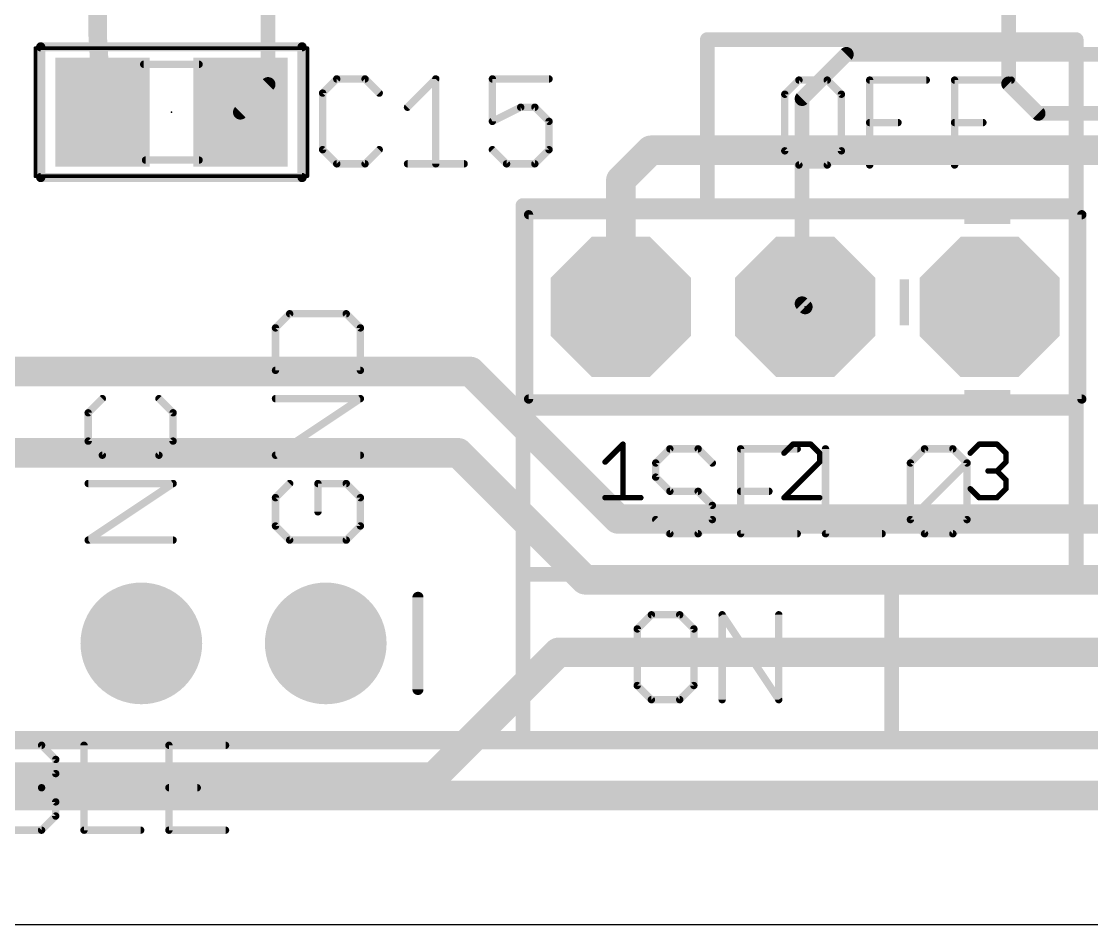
# Model space of a CAD drawing. Extents: x -60 to 60, y 0 to 50.
# Drawn here: x 20.48 to 35.22, y 0 to 12.44 of the extents above; entities that cross this region are included whole.
import ezdxf

# ---------------------------------------------------------------- set-up
doc = ezdxf.new("R2010")
doc.units = 0
for name, color, linetype in [('1', 12, 'CONTINUOUS'), ('16', 132, 'CONTINUOUS'), ('17', 110, 'CONTINUOUS'), ('20', 53, 'CONTINUOUS'), ('21', 53, 'CONTINUOUS'), ('23', 53, 'CONTINUOUS'), ('39', 12, 'CONTINUOUS'), ('41', 12, 'CONTINUOUS'), ('51', 253, 'CONTINUOUS')]:
    doc.layers.add(name, color=color, linetype=linetype)

# ---------------------------------------------------------------- blocks, each defined once
blk = doc.blocks.new('RECT')
blk.add_solid([(-0.5, -0.5), (0.5, -0.5), (-0.5, 0.5), (0.5, 0.5)])
blk = doc.blocks.new('ROUNDP')
at = {"const_width": 0.5}
blk.add_lwpolyline([(0, -0.25, 1), (0, 0.25, 1), (0, -0.25)], format="xyb", dxfattribs=at)
blk = doc.blocks.new('OCTAGONP')
at = {"const_width": 0.5}
blk.add_lwpolyline([(-0.25, -0.1036), (-0.25, 0.1036), (-0.1036, 0.25), (0.1036, 0.25), (0.25, 0.1036), (0.25, -0.1036), (0.1036, -0.25), (-0.1036, -0.25), (-0.25, -0.1036), (-0.25, 0.1036)], dxfattribs=at)

msp = doc.modelspace()

# ---------------------------------------------------------------- linework, layer by layer
at = {"layer": '1'}
for points, const_width in [([(21.534, 12.258), (21.534, 14.421)], 0.254), ([(23.882, 11.574), (23.882, 13.474)], 0.2032), ([(21.6, 11.192), (21.534, 12.258)], 0.254), ([(31.2368, 11.3792), (31.8464, 11.9888)], 0.2032), ([(31.8464, 11.9888), (36.52, 11.9888)], 0.2032), ([(23.5, 11.192), (23.882, 11.574)], 0.2032), ([(31.2368, 8.5532), (31.2368, 11.3792)], 0.2032), ([(31.28, 8.51), (31.2368, 8.5532)], 0.2032), ([(58.11, 2.54), (20.01, 2.54)], 0.254)]:
    msp.add_lwpolyline(points, dxfattribs=dict(at, const_width=const_width))
for points, const_width in [([(21.5974, 12.2619, 1), (21.4706, 12.2541)], 0.127), ([(21.4705, 12.258, 1), (21.5975, 12.258)], 0.127), ([(31.8464, 12.0396, 1), (31.8464, 11.938)], 0.1016), ([(31.8823, 11.9529, 1), (31.8105, 12.0247)], 0.1016), ([(23.9179, 11.5381, 1), (23.8461, 11.6099)], 0.1016), ([(23.8312, 11.574, 1), (23.9328, 11.574)], 0.1016), ([(31.2876, 11.3792, 1), (31.186, 11.3792)], 0.1016), ([(31.2009, 11.4151, 1), (31.2727, 11.3433)], 0.1016), ([(21.5366, 11.1881, 1), (21.6634, 11.1959)], 0.127), ([(23.4641, 11.2279, 1), (23.5359, 11.1561)], 0.1016), ([(31.2727, 8.5891, 1), (31.2009, 8.5173)], 0.1016), ([(31.186, 8.5532, 1), (31.2876, 8.5532)], 0.1016), ([(31.2441, 8.4741, 1), (31.3159, 8.5459)], 0.1016)]:
    msp.add_lwpolyline(points, format="xyb", dxfattribs=dict(at, const_width=const_width))
at = {"layer": '16'}
for points, const_width in [([(34.0816, 11.5824), (34.0816, 18.0848)], 0.2032), ([(34.488, 11.176), (34.0816, 11.5824)], 0.2032), ([(34.488, 11.176), (39.7712, 11.176)], 0.2032), ([(28.74, 10.254), (29.154, 10.668)], 0.4064), ([(29.154, 10.668), (37.282, 10.668)], 0.4064), ([(28.74, 8.51), (28.74, 10.254)], 0.4064), ([(18.796, 7.62), (26.67, 7.62)], 0.4064), ([(26.67, 7.62), (28.702, 5.588)], 0.4064), ([(15.898, 6.5), (26.5, 6.5)], 0.4064), ([(26.5, 6.5), (28.25, 4.75)], 0.4064), ([(28.702, 5.588), (45.974, 5.588)], 0.4064), ([(28.25, 4.75), (46.5, 4.75)], 0.4064), ([(26.162, 2.032), (27.88, 3.75)], 0.4064), ([(27.88, 3.75), (47, 3.75)], 0.4064), ([(18.898, 2.032), (26.162, 2.032)], 0.4064), ([(-50.094, 1.778), (58.618, 1.778)], 0.4064)]:
    msp.add_lwpolyline(points, dxfattribs=dict(at, const_width=const_width))
for points, const_width in [([(34.1175, 11.6183, 1), (34.0457, 11.5465)], 0.1016), ([(34.0308, 11.5824, 1), (34.1324, 11.5824)], 0.1016), ([(34.488, 11.2268, 1), (34.488, 11.1252)], 0.1016), ([(34.4521, 11.1401, 1), (34.5239, 11.2119)], 0.1016), ([(29.154, 10.7696, 1), (29.154, 10.5664)], 0.2032), ([(29.2258, 10.5962, 1), (29.0822, 10.7398)], 0.2032), ([(28.8416, 10.254, 1), (28.6384, 10.254)], 0.2032), ([(28.6682, 10.3258, 1), (28.8118, 10.1822)], 0.2032), ([(28.6384, 8.51, 1), (28.8416, 8.51)], 0.2032), ([(26.7418, 7.6918, 1), (26.5982, 7.5482)], 0.2032), ([(26.67, 7.5184, 1), (26.67, 7.7216)], 0.2032), ([(26.5718, 6.5718, 1), (26.4282, 6.4282)], 0.2032), ([(26.5, 6.3984, 1), (26.5, 6.6016)], 0.2032), ([(28.702, 5.6896, 1), (28.702, 5.4864)], 0.2032), ([(28.6302, 5.5162, 1), (28.7738, 5.6598)], 0.2032), ([(28.25, 4.8516, 1), (28.25, 4.6484)], 0.2032), ([(28.1782, 4.6782, 1), (28.3218, 4.8218)], 0.2032), ([(27.88, 3.8516, 1), (27.88, 3.6484)], 0.2032), ([(27.9518, 3.6782, 1), (27.8082, 3.8218)], 0.2032), ([(26.162, 1.9304, 1), (26.162, 2.1336)], 0.2032), ([(26.0902, 2.1038, 1), (26.2338, 1.9602)], 0.2032)]:
    msp.add_lwpolyline(points, format="xyb", dxfattribs=dict(at, const_width=const_width))
at = {"layer": '20'}
msp.add_line((-57, 0), (57, 0), dxfattribs=at)
at = {"layer": '21'}
for points, const_width in [([(35.012, 12.192), (29.932, 12.192)], 0.2032), ([(29.932, 12.192), (29.932, 9.906)], 0.2032), ([(35.012, 9.906), (35.012, 12.192)], 0.2032), ([(20.75, 10.292), (20.75, 12.092)], 0.127), ([(20.75, 12.092), (24.35, 12.092)], 0.127), ([(24.35, 12.092), (24.35, 10.292)], 0.127), ([(24.8277, 11.6502), (24.6328, 11.4553)], 0.1016), ([(25.2175, 11.6502), (24.8277, 11.6502)], 0.1016), ([(25.4124, 11.4553), (25.2175, 11.6502)], 0.1016), ([(25.8022, 11.2604), (26.192, 11.6502)], 0.1016), ([(26.192, 11.6502), (26.192, 10.4808)], 0.1016), ([(27.7512, 11.6502), (26.9716, 11.6502)], 0.1016), ([(26.9716, 11.6502), (26.9716, 11.0655)], 0.1016), ([(31.1937, 11.6342), (30.9988, 11.4393)], 0.1016), ([(31.5835, 11.6342), (31.1937, 11.6342)], 0.1016), ([(31.7784, 11.4393), (31.5835, 11.6342)], 0.1016), ([(32.1682, 10.4648), (32.1682, 11.6342)], 0.1016), ([(32.1682, 11.6342), (32.9478, 11.6342)], 0.1016), ([(33.3376, 10.4648), (33.3376, 11.6342)], 0.1016), ([(33.3376, 11.6342), (34.1172, 11.6342)], 0.1016), ([(24.6328, 11.4553), (24.6328, 10.6757)], 0.1016), ([(30.9988, 11.4393), (30.9988, 10.6597)], 0.1016), ([(31.7784, 10.6597), (31.7784, 11.4393)], 0.1016), ([(26.9716, 11.0655), (27.3614, 11.2604)], 0.1016), ([(27.3614, 11.2604), (27.5563, 11.2604)], 0.1016), ([(27.5563, 11.2604), (27.7512, 11.0655)], 0.1016), ([(27.7512, 11.0655), (27.7512, 10.6757)], 0.1016), ([(32.1682, 11.0495), (32.558, 11.0495)], 0.1016), ([(33.3376, 11.0495), (33.7274, 11.0495)], 0.1016), ([(24.6328, 10.6757), (24.8277, 10.4808)], 0.1016), ([(25.2175, 10.4808), (25.4124, 10.6757)], 0.1016), ([(27.1665, 10.4808), (26.9716, 10.6757)], 0.1016), ([(27.7512, 10.6757), (27.5563, 10.4808)], 0.1016), ([(30.9988, 10.6597), (31.1937, 10.4648)], 0.1016), ([(31.5835, 10.4648), (31.7784, 10.6597)], 0.1016), ([(24.8277, 10.4808), (25.2175, 10.4808)], 0.1016), ([(25.8022, 10.4808), (26.5818, 10.4808)], 0.1016), ([(27.5563, 10.4808), (27.1665, 10.4808)], 0.1016), ([(31.1937, 10.4648), (31.5835, 10.4648)], 0.1016), ([(24.35, 10.292), (20.75, 10.292)], 0.127), ([(29.932, 9.906), (27.392, 9.906)], 0.2032), ([(27.392, 9.906), (27.392, 7.112)], 0.2032), ([(35.012, 9.906), (29.932, 9.906)], 0.2032), ([(35.012, 7.112), (35.012, 9.906)], 0.2032), ([(27.47, 9.78), (35.09, 9.78)], 0.127), ([(27.47, 7.24), (27.47, 9.78)], 0.127), ([(35.09, 9.78), (35.09, 7.24)], 0.127), ([(24.1787, 8.4152), (23.9838, 8.2203)], 0.1016), ([(24.9583, 8.4152), (24.1787, 8.4152)], 0.1016), ([(25.1532, 8.2203), (24.9583, 8.4152)], 0.1016), ([(23.9838, 8.2203), (23.9838, 7.6356)], 0.1016), ([(25.1532, 7.6356), (25.1532, 8.2203)], 0.1016), ([(23.9838, 7.6356), (25.1532, 7.6356)], 0.1016), ([(21.5987, 7.2458), (21.4038, 7.0509)], 0.1016), ([(22.5732, 7.0509), (22.3783, 7.2458)], 0.1016), ([(23.9838, 6.4662), (25.1532, 7.2458)], 0.1016), ([(25.1532, 7.2458), (23.9838, 7.2458)], 0.1016), ([(35.09, 7.24), (27.47, 7.24)], 0.127), ([(21.4038, 7.0509), (21.4038, 6.6611)], 0.1016), ([(22.5732, 6.6611), (22.5732, 7.0509)], 0.1016), ([(27.392, 7.112), (27.392, 4.826)], 0.2032), ([(27.392, 7.112), (35.012, 7.112)], 0.2032), ([(35.012, 4.826), (35.012, 7.112)], 0.2032), ([(21.4038, 6.6611), (21.5987, 6.4662)], 0.1016), ([(22.3783, 6.4662), (22.5732, 6.6611)], 0.1016), ([(21.5987, 6.4662), (22.3783, 6.4662)], 0.1016), ([(25.1532, 6.4662), (23.9838, 6.4662)], 0.1016), ([(29.4157, 6.5542), (29.2208, 6.3593)], 0.1016), ([(29.8055, 6.5542), (29.4157, 6.5542)], 0.1016), ([(30.0004, 6.3593), (29.8055, 6.5542)], 0.1016), ([(31.1698, 6.5542), (30.3902, 6.5542)], 0.1016), ([(30.3902, 6.5542), (30.3902, 5.3848)], 0.1016), ([(31.5596, 6.5542), (31.5596, 5.3848)], 0.1016), ([(32.729, 6.3593), (32.9239, 6.5542)], 0.1016), ([(32.9239, 6.5542), (33.3137, 6.5542)], 0.1016), ([(33.3137, 6.5542), (33.5086, 6.3593)], 0.1016), ([(29.2208, 6.3593), (29.2208, 6.1644)], 0.1016), ([(32.729, 5.5797), (32.729, 6.3593)], 0.1016), ([(32.729, 5.5797), (33.5086, 6.3593)], 0.1016), ([(33.5086, 6.3593), (33.5086, 5.5797)], 0.1016), ([(29.2208, 6.1644), (29.4157, 5.9695)], 0.1016), ([(21.4038, 5.2968), (22.5732, 6.0764)], 0.1016), ([(22.5732, 6.0764), (21.4038, 6.0764)], 0.1016), ([(24.1787, 6.0764), (23.9838, 5.8815)], 0.1016), ([(24.9583, 6.0764), (24.5685, 6.0764)], 0.1016), ([(24.5685, 6.0764), (24.5685, 5.6866)], 0.1016), ([(25.1532, 5.8815), (24.9583, 6.0764)], 0.1016), ([(23.9838, 5.8815), (23.9838, 5.4917)], 0.1016), ([(25.1532, 5.4917), (25.1532, 5.8815)], 0.1016), ([(29.4157, 5.9695), (29.8055, 5.9695)], 0.1016), ([(29.8055, 5.9695), (30.0004, 5.7746)], 0.1016), ([(30.3902, 5.9695), (30.78, 5.9695)], 0.1016), ([(30.0004, 5.7746), (30.0004, 5.5797)], 0.1016), ([(29.4157, 5.3848), (29.2208, 5.5797)], 0.1016), ([(30.0004, 5.5797), (29.8055, 5.3848)], 0.1016), ([(32.9239, 5.3848), (32.729, 5.5797)], 0.1016), ([(33.5086, 5.5797), (33.3137, 5.3848)], 0.1016), ([(23.9838, 5.4917), (24.1787, 5.2968)], 0.1016), ([(24.9583, 5.2968), (25.1532, 5.4917)], 0.1016), ([(22.5732, 5.2968), (21.4038, 5.2968)], 0.1016), ([(24.1787, 5.2968), (24.9583, 5.2968)], 0.1016), ([(29.8055, 5.3848), (29.4157, 5.3848)], 0.1016), ([(30.3902, 5.3848), (31.1698, 5.3848)], 0.1016), ([(31.5596, 5.3848), (32.3392, 5.3848)], 0.1016), ([(33.3137, 5.3848), (32.9239, 5.3848)], 0.1016), ([(27.392, 4.826), (32.472, 4.826)], 0.2032), ([(27.392, 4.826), (27.392, 2.54)], 0.2032), ([(32.472, 4.826), (35.012, 4.826)], 0.2032), ([(32.472, 2.54), (32.472, 4.826)], 0.2032), ([(29.1617, 4.2682), (28.9668, 4.0733)], 0.1016), ([(29.5515, 4.2682), (29.1617, 4.2682)], 0.1016), ([(29.7464, 4.0733), (29.5515, 4.2682)], 0.1016), ([(30.1362, 3.0988), (30.1362, 4.2682)], 0.1016), ([(30.1362, 4.2682), (30.9158, 3.0988)], 0.1016), ([(30.9158, 3.0988), (30.9158, 4.2682)], 0.1016), ([(28.9668, 4.0733), (28.9668, 3.2937)], 0.1016), ([(29.7464, 3.2937), (29.7464, 4.0733)], 0.1016), ([(28.9668, 3.2937), (29.1617, 3.0988)], 0.1016), ([(29.5515, 3.0988), (29.7464, 3.2937)], 0.1016), ([(29.1617, 3.0988), (29.5515, 3.0988)], 0.1016), ([(20.1774, 2.4702), (20.7621, 2.4702)], 0.1016), ([(20.7621, 2.4702), (20.957, 2.2753)], 0.1016), ([(21.3468, 2.4702), (21.3468, 1.3008)], 0.1016), ([(23.2958, 2.4702), (22.5162, 2.4702)], 0.1016), ([(22.5162, 2.4702), (22.5162, 1.3008)], 0.1016), ([(27.392, 2.54), (32.472, 2.54)], 0.2032), ([(20.957, 2.2753), (20.957, 2.0804)], 0.1016), ([(20.957, 2.0804), (20.7621, 1.8855)], 0.1016), ([(20.1774, 1.8855), (20.7621, 1.8855)], 0.1016), ([(20.7621, 1.8855), (20.957, 1.6906)], 0.1016), ([(22.5162, 1.8855), (22.906, 1.8855)], 0.1016), ([(20.957, 1.6906), (20.957, 1.4957)], 0.1016), ([(20.957, 1.4957), (20.7621, 1.3008)], 0.1016), ([(20.7621, 1.3008), (20.1774, 1.3008)], 0.1016), ([(21.3468, 1.3008), (22.1264, 1.3008)], 0.1016), ([(22.5162, 1.3008), (23.2958, 1.3008)], 0.1016)]:
    msp.add_lwpolyline(points, dxfattribs=dict(at, const_width=const_width))
for points, const_width in [([(29.932, 12.2428, 1), (29.932, 12.1412)], 0.1016), ([(29.9828, 12.192, 1), (29.8812, 12.192)], 0.1016), ([(35.0628, 12.192, 1), (34.9612, 12.192)], 0.1016), ([(35.012, 12.1412, 1), (35.012, 12.2428)], 0.1016), ([(20.75, 12.1238, 1), (20.75, 12.0602)], 0.0635), ([(20.7817, 12.092, 1), (20.7183, 12.092)], 0.0635), ([(24.3818, 12.092, 1), (24.3183, 12.092)], 0.0635), ([(24.35, 12.0602, 1), (24.35, 12.1238)], 0.0635), ([(24.8277, 11.6756, 1), (24.8277, 11.6248)], 0.0508), ([(24.8457, 11.6322, 1), (24.8097, 11.6682)], 0.0508), ([(25.2355, 11.6682, 1), (25.1995, 11.6322)], 0.0508), ([(25.2175, 11.6248, 1), (25.2175, 11.6756)], 0.0508), ([(26.2174, 11.6502, 1), (26.1666, 11.6502)], 0.0508), ([(26.21, 11.6322, 1), (26.174, 11.6682)], 0.0508), ([(26.9716, 11.6756, 1), (26.9716, 11.6248)], 0.0508), ([(26.997, 11.6502, 1), (26.9462, 11.6502)], 0.0508), ([(27.7512, 11.6248, 1), (27.7512, 11.6756)], 0.0508), ([(31.1937, 11.6596, 1), (31.1937, 11.6088)], 0.0508), ([(31.2117, 11.6162, 1), (31.1757, 11.6522)], 0.0508), ([(31.6015, 11.6522, 1), (31.5655, 11.6162)], 0.0508), ([(31.5835, 11.6088, 1), (31.5835, 11.6596)], 0.0508), ([(32.1936, 11.6342, 1), (32.1428, 11.6342)], 0.0508), ([(32.1682, 11.6596, 1), (32.1682, 11.6088)], 0.0508), ([(32.9478, 11.6088, 1), (32.9478, 11.6596)], 0.0508), ([(33.363, 11.6342, 1), (33.3122, 11.6342)], 0.0508), ([(33.3376, 11.6596, 1), (33.3376, 11.6088)], 0.0508), ([(34.1172, 11.6088, 1), (34.1172, 11.6596)], 0.0508), ([(24.6148, 11.4733, 1), (24.6508, 11.4373)], 0.0508), ([(24.6582, 11.4553, 1), (24.6074, 11.4553)], 0.0508), ([(25.3944, 11.4373, 1), (25.4304, 11.4733)], 0.0508), ([(30.9808, 11.4573, 1), (31.0168, 11.4213)], 0.0508), ([(31.0242, 11.4393, 1), (30.9734, 11.4393)], 0.0508), ([(31.8038, 11.4393, 1), (31.753, 11.4393)], 0.0508), ([(31.7604, 11.4213, 1), (31.7964, 11.4573)], 0.0508), ([(25.7842, 11.2784, 1), (25.8202, 11.2424)], 0.0508), ([(27.3614, 11.2858, 1), (27.3614, 11.235)], 0.0508), ([(27.3727, 11.2377, 1), (27.35, 11.2831)], 0.0508), ([(27.5743, 11.2784, 1), (27.5383, 11.2424)], 0.0508), ([(27.5563, 11.235, 1), (27.5563, 11.2858)], 0.0508), ([(26.9602, 11.0882, 1), (26.983, 11.0428)], 0.0508), ([(26.9462, 11.0655, 1), (26.997, 11.0655)], 0.0508), ([(27.7766, 11.0655, 1), (27.7258, 11.0655)], 0.0508), ([(27.7332, 11.0475, 1), (27.7692, 11.0835)], 0.0508), ([(32.1682, 11.0749, 1), (32.1682, 11.0241)], 0.0508), ([(32.558, 11.0241, 1), (32.558, 11.0749)], 0.0508), ([(33.3376, 11.0749, 1), (33.3376, 11.0241)], 0.0508), ([(33.7274, 11.0241, 1), (33.7274, 11.0749)], 0.0508), ([(24.6508, 10.6937, 1), (24.6148, 10.6577)], 0.0508), ([(24.6074, 10.6757, 1), (24.6582, 10.6757)], 0.0508), ([(25.4304, 10.6577, 1), (25.3944, 10.6937)], 0.0508), ([(26.9896, 10.6937, 1), (26.9536, 10.6577)], 0.0508), ([(27.7258, 10.6757, 1), (27.7766, 10.6757)], 0.0508), ([(27.7692, 10.6577, 1), (27.7332, 10.6937)], 0.0508), ([(31.0168, 10.6777, 1), (30.9808, 10.6417)], 0.0508), ([(30.9734, 10.6597, 1), (31.0242, 10.6597)], 0.0508), ([(31.753, 10.6597, 1), (31.8038, 10.6597)], 0.0508), ([(31.7964, 10.6417, 1), (31.7604, 10.6777)], 0.0508), ([(24.8277, 10.5062, 1), (24.8277, 10.4554)], 0.0508), ([(24.8097, 10.4628, 1), (24.8457, 10.4988)], 0.0508), ([(25.1995, 10.4988, 1), (25.2355, 10.4628)], 0.0508), ([(25.2175, 10.4554, 1), (25.2175, 10.5062)], 0.0508), ([(25.8022, 10.5062, 1), (25.8022, 10.4554)], 0.0508), ([(26.1666, 10.4808, 1), (26.2174, 10.4808)], 0.0508), ([(26.5818, 10.4554, 1), (26.5818, 10.5062)], 0.0508), ([(27.1665, 10.5062, 1), (27.1665, 10.4554)], 0.0508), ([(27.1485, 10.4628, 1), (27.1845, 10.4988)], 0.0508), ([(27.5383, 10.4988, 1), (27.5743, 10.4628)], 0.0508), ([(27.5563, 10.4554, 1), (27.5563, 10.5062)], 0.0508), ([(31.1937, 10.4902, 1), (31.1937, 10.4394)], 0.0508), ([(31.1757, 10.4468, 1), (31.2117, 10.4828)], 0.0508), ([(31.5655, 10.4828, 1), (31.6015, 10.4468)], 0.0508), ([(31.5835, 10.4394, 1), (31.5835, 10.4902)], 0.0508), ([(32.1428, 10.4648, 1), (32.1936, 10.4648)], 0.0508), ([(33.3122, 10.4648, 1), (33.363, 10.4648)], 0.0508), ([(20.75, 10.3238, 1), (20.75, 10.2602)], 0.0635), ([(20.7183, 10.292, 1), (20.7817, 10.292)], 0.0635), ([(24.3183, 10.292, 1), (24.3818, 10.292)], 0.0635), ([(24.35, 10.2602, 1), (24.35, 10.3238)], 0.0635), ([(27.392, 9.9568, 1), (27.392, 9.8552)], 0.1016), ([(27.4428, 9.906, 1), (27.3412, 9.906)], 0.1016), ([(29.932, 9.9568, 1), (29.932, 9.8552)], 0.1016), ([(29.8812, 9.906, 1), (29.9828, 9.906)], 0.1016), ([(29.932, 9.8552, 1), (29.932, 9.9568)], 0.1016), ([(35.0628, 9.906, 1), (34.9612, 9.906)], 0.1016), ([(34.9612, 9.906, 1), (35.0628, 9.906)], 0.1016), ([(35.012, 9.8552, 1), (35.012, 9.9568)], 0.1016), ([(27.47, 9.8118, 1), (27.47, 9.7483)], 0.0635), ([(27.5018, 9.78, 1), (27.4383, 9.78)], 0.0635), ([(35.1218, 9.78, 1), (35.0583, 9.78)], 0.0635), ([(35.09, 9.7483, 1), (35.09, 9.8118)], 0.0635), ([(24.1787, 8.4406, 1), (24.1787, 8.3898)], 0.0508), ([(24.1967, 8.3972, 1), (24.1607, 8.4332)], 0.0508), ([(24.9763, 8.4332, 1), (24.9403, 8.3972)], 0.0508), ([(24.9583, 8.3898, 1), (24.9583, 8.4406)], 0.0508), ([(23.9658, 8.2383, 1), (24.0018, 8.2023)], 0.0508), ([(24.0092, 8.2203, 1), (23.9584, 8.2203)], 0.0508), ([(25.1786, 8.2203, 1), (25.1278, 8.2203)], 0.0508), ([(25.1352, 8.2023, 1), (25.1712, 8.2383)], 0.0508), ([(23.9838, 7.661, 1), (23.9838, 7.6102)], 0.0508), ([(25.1532, 7.6102, 1), (25.1532, 7.661)], 0.0508), ([(23.9584, 7.6356, 1), (24.0092, 7.6356)], 0.0508), ([(25.1278, 7.6356, 1), (25.1786, 7.6356)], 0.0508), ([(21.6167, 7.2278, 1), (21.5807, 7.2638)], 0.0508), ([(22.3963, 7.2638, 1), (22.3603, 7.2278)], 0.0508), ([(23.9838, 7.2712, 1), (23.9838, 7.2204)], 0.0508), ([(25.1673, 7.2247, 1), (25.1391, 7.2669)], 0.0508), ([(25.1532, 7.2204, 1), (25.1532, 7.2712)], 0.0508), ([(27.47, 7.2717, 1), (27.47, 7.2083)], 0.0635), ([(27.4383, 7.24, 1), (27.5018, 7.24)], 0.0635), ([(35.0583, 7.24, 1), (35.1218, 7.24)], 0.0635), ([(35.09, 7.2083, 1), (35.09, 7.2717)], 0.0635), ([(21.3858, 7.0689, 1), (21.4218, 7.0329)], 0.0508), ([(21.4292, 7.0509, 1), (21.3784, 7.0509)], 0.0508), ([(22.5986, 7.0509, 1), (22.5478, 7.0509)], 0.0508), ([(22.5552, 7.0329, 1), (22.5912, 7.0689)], 0.0508), ([(27.4428, 7.112, 1), (27.3412, 7.112)], 0.1016), ([(27.392, 7.1628, 1), (27.392, 7.0612)], 0.1016), ([(27.3412, 7.112, 1), (27.4428, 7.112)], 0.1016), ([(35.0628, 7.112, 1), (34.9612, 7.112)], 0.1016), ([(34.9612, 7.112, 1), (35.0628, 7.112)], 0.1016), ([(35.012, 7.0612, 1), (35.012, 7.1628)], 0.1016), ([(21.4218, 6.6791, 1), (21.3858, 6.6431)], 0.0508), ([(21.3784, 6.6611, 1), (21.4292, 6.6611)], 0.0508), ([(22.5478, 6.6611, 1), (22.5986, 6.6611)], 0.0508), ([(22.5912, 6.6431, 1), (22.5552, 6.6791)], 0.0508), ([(21.5987, 6.4916, 1), (21.5987, 6.4408)], 0.0508), ([(21.5807, 6.4482, 1), (21.6167, 6.4842)], 0.0508), ([(22.3603, 6.4842, 1), (22.3963, 6.4482)], 0.0508), ([(22.3783, 6.4408, 1), (22.3783, 6.4916)], 0.0508), ([(23.9838, 6.4916, 1), (23.9838, 6.4408)], 0.0508), ([(23.9697, 6.4873, 1), (23.9979, 6.4451)], 0.0508), ([(25.1532, 6.4408, 1), (25.1532, 6.4916)], 0.0508), ([(29.4157, 6.5796, 1), (29.4157, 6.5288)], 0.0508), ([(29.4337, 6.5362, 1), (29.3977, 6.5722)], 0.0508), ([(29.8235, 6.5722, 1), (29.7875, 6.5362)], 0.0508), ([(29.8055, 6.5288, 1), (29.8055, 6.5796)], 0.0508), ([(30.3902, 6.5796, 1), (30.3902, 6.5288)], 0.0508), ([(30.4156, 6.5542, 1), (30.3648, 6.5542)], 0.0508), ([(31.1698, 6.5288, 1), (31.1698, 6.5796)], 0.0508), ([(31.585, 6.5542, 1), (31.5342, 6.5542)], 0.0508), ([(32.9239, 6.5796, 1), (32.9239, 6.5288)], 0.0508), ([(32.9418, 6.5362, 1), (32.9059, 6.5722)], 0.0508), ([(33.3316, 6.5722, 1), (33.2957, 6.5362)], 0.0508), ([(33.3137, 6.5288, 1), (33.3137, 6.5796)], 0.0508), ([(29.2028, 6.3773, 1), (29.2388, 6.3413)], 0.0508), ([(29.2462, 6.3593, 1), (29.1954, 6.3593)], 0.0508), ([(29.9824, 6.3413, 1), (30.0184, 6.3773)], 0.0508), ([(32.711, 6.3773, 1), (32.747, 6.3413)], 0.0508), ([(32.7544, 6.3593, 1), (32.7036, 6.3593)], 0.0508), ([(33.534, 6.3593, 1), (33.4832, 6.3593)], 0.0508), ([(33.5265, 6.3413, 1), (33.4906, 6.3773)], 0.0508), ([(33.4906, 6.3413, 1), (33.5265, 6.3773)], 0.0508), ([(29.2388, 6.1824, 1), (29.2028, 6.1464)], 0.0508), ([(21.4038, 6.1018, 1), (21.4038, 6.051)], 0.0508), ([(22.5873, 6.0553, 1), (22.5591, 6.0975)], 0.0508), ([(22.5732, 6.051, 1), (22.5732, 6.1018)], 0.0508), ([(24.1967, 6.0584, 1), (24.1607, 6.0944)], 0.0508), ([(24.5685, 6.1018, 1), (24.5685, 6.051)], 0.0508), ([(24.5939, 6.0764, 1), (24.5431, 6.0764)], 0.0508), ([(24.9763, 6.0944, 1), (24.9403, 6.0584)], 0.0508), ([(24.9583, 6.051, 1), (24.9583, 6.1018)], 0.0508), ([(29.1954, 6.1644, 1), (29.2462, 6.1644)], 0.0508), ([(23.9658, 5.8995, 1), (24.0018, 5.8635)], 0.0508), ([(24.0092, 5.8815, 1), (23.9584, 5.8815)], 0.0508), ([(25.1786, 5.8815, 1), (25.1278, 5.8815)], 0.0508), ([(25.1352, 5.8635, 1), (25.1712, 5.8995)], 0.0508), ([(29.4157, 5.9949, 1), (29.4157, 5.9441)], 0.0508), ([(29.3977, 5.9515, 1), (29.4337, 5.9875)], 0.0508), ([(29.8235, 5.9875, 1), (29.7875, 5.9515)], 0.0508), ([(29.8055, 5.9441, 1), (29.8055, 5.9949)], 0.0508), ([(30.3902, 5.9949, 1), (30.3902, 5.9441)], 0.0508), ([(30.78, 5.9441, 1), (30.78, 5.9949)], 0.0508), ([(30.0258, 5.7746, 1), (29.975, 5.7746)], 0.0508), ([(29.9824, 5.7566, 1), (30.0184, 5.7926)], 0.0508), ([(24.5431, 5.6866, 1), (24.5939, 5.6866)], 0.0508), ([(29.2388, 5.5977, 1), (29.2028, 5.5617)], 0.0508), ([(29.975, 5.5797, 1), (30.0258, 5.5797)], 0.0508), ([(30.0184, 5.5617, 1), (29.9824, 5.5977)], 0.0508), ([(32.747, 5.5977, 1), (32.711, 5.5617)], 0.0508), ([(32.711, 5.5977, 1), (32.747, 5.5617)], 0.0508), ([(32.7036, 5.5797, 1), (32.7544, 5.5797)], 0.0508), ([(33.4832, 5.5797, 1), (33.534, 5.5797)], 0.0508), ([(33.5265, 5.5617, 1), (33.4906, 5.5977)], 0.0508), ([(24.0018, 5.5097, 1), (23.9658, 5.4737)], 0.0508), ([(23.9584, 5.4917, 1), (24.0092, 5.4917)], 0.0508), ([(25.1278, 5.4917, 1), (25.1786, 5.4917)], 0.0508), ([(25.1712, 5.4737, 1), (25.1352, 5.5097)], 0.0508), ([(21.4038, 5.3222, 1), (21.4038, 5.2714)], 0.0508), ([(21.3897, 5.3179, 1), (21.4179, 5.2757)], 0.0508), ([(22.5732, 5.2714, 1), (22.5732, 5.3222)], 0.0508), ([(24.1787, 5.3222, 1), (24.1787, 5.2714)], 0.0508), ([(24.1607, 5.2788, 1), (24.1967, 5.3148)], 0.0508), ([(24.9403, 5.3148, 1), (24.9763, 5.2788)], 0.0508), ([(24.9583, 5.2714, 1), (24.9583, 5.3222)], 0.0508), ([(29.4157, 5.4102, 1), (29.4157, 5.3594)], 0.0508), ([(29.3977, 5.3668, 1), (29.4337, 5.4028)], 0.0508), ([(29.7875, 5.4028, 1), (29.8235, 5.3668)], 0.0508), ([(29.8055, 5.3594, 1), (29.8055, 5.4102)], 0.0508), ([(30.3902, 5.4102, 1), (30.3902, 5.3594)], 0.0508), ([(30.3648, 5.3848, 1), (30.4156, 5.3848)], 0.0508), ([(31.1698, 5.3594, 1), (31.1698, 5.4102)], 0.0508), ([(31.5596, 5.4102, 1), (31.5596, 5.3594)], 0.0508), ([(31.5342, 5.3848, 1), (31.585, 5.3848)], 0.0508), ([(32.3392, 5.3594, 1), (32.3392, 5.4102)], 0.0508), ([(32.9239, 5.4102, 1), (32.9239, 5.3594)], 0.0508), ([(32.9059, 5.3668, 1), (32.9418, 5.4028)], 0.0508), ([(33.2957, 5.4028, 1), (33.3316, 5.3668)], 0.0508), ([(33.3137, 5.3594, 1), (33.3137, 5.4102)], 0.0508), ([(27.392, 4.8768, 1), (27.392, 4.7752)], 0.1016), ([(27.4428, 4.826, 1), (27.3412, 4.826)], 0.1016), ([(27.3412, 4.826, 1), (27.4428, 4.826)], 0.1016), ([(32.472, 4.8768, 1), (32.472, 4.7752)], 0.1016), ([(32.5228, 4.826, 1), (32.4212, 4.826)], 0.1016), ([(32.472, 4.7752, 1), (32.472, 4.8768)], 0.1016), ([(34.9612, 4.826, 1), (35.0628, 4.826)], 0.1016), ([(35.012, 4.7752, 1), (35.012, 4.8768)], 0.1016), ([(29.1617, 4.2936, 1), (29.1617, 4.2428)], 0.0508), ([(29.1797, 4.2502, 1), (29.1437, 4.2862)], 0.0508), ([(29.5695, 4.2862, 1), (29.5335, 4.2502)], 0.0508), ([(29.5515, 4.2428, 1), (29.5515, 4.2936)], 0.0508), ([(30.1616, 4.2682, 1), (30.1108, 4.2682)], 0.0508), ([(30.1573, 4.2823, 1), (30.1151, 4.2541)], 0.0508), ([(30.9412, 4.2682, 1), (30.8904, 4.2682)], 0.0508), ([(28.9488, 4.0913, 1), (28.9848, 4.0553)], 0.0508), ([(28.9922, 4.0733, 1), (28.9414, 4.0733)], 0.0508), ([(29.7718, 4.0733, 1), (29.721, 4.0733)], 0.0508), ([(29.7284, 4.0553, 1), (29.7644, 4.0913)], 0.0508), ([(28.9848, 3.3117, 1), (28.9488, 3.2757)], 0.0508), ([(28.9414, 3.2937, 1), (28.9922, 3.2937)], 0.0508), ([(29.721, 3.2937, 1), (29.7718, 3.2937)], 0.0508), ([(29.7644, 3.2757, 1), (29.7284, 3.3117)], 0.0508), ([(29.1617, 3.1242, 1), (29.1617, 3.0734)], 0.0508), ([(29.1437, 3.0808, 1), (29.1797, 3.1168)], 0.0508), ([(29.5335, 3.1168, 1), (29.5695, 3.0808)], 0.0508), ([(29.5515, 3.0734, 1), (29.5515, 3.1242)], 0.0508), ([(30.1108, 3.0988, 1), (30.1616, 3.0988)], 0.0508), ([(30.8904, 3.0988, 1), (30.9412, 3.0988)], 0.0508), ([(30.8947, 3.0847, 1), (30.9369, 3.1129)], 0.0508), ([(20.78, 2.4882, 1), (20.7441, 2.4522)], 0.0508), ([(20.7621, 2.4448, 1), (20.7621, 2.4956)], 0.0508), ([(21.3722, 2.4702, 1), (21.3214, 2.4702)], 0.0508), ([(22.5162, 2.4956, 1), (22.5162, 2.4448)], 0.0508), ([(22.5416, 2.4702, 1), (22.4908, 2.4702)], 0.0508), ([(23.2958, 2.4448, 1), (23.2958, 2.4956)], 0.0508), ([(27.392, 2.5908, 1), (27.392, 2.4892)], 0.1016), ([(27.3412, 2.54, 1), (27.4428, 2.54)], 0.1016), ([(32.4212, 2.54, 1), (32.5228, 2.54)], 0.1016), ([(32.472, 2.4892, 1), (32.472, 2.5908)], 0.1016), ([(20.9824, 2.2753, 1), (20.9316, 2.2753)], 0.0508), ([(20.939, 2.2573, 1), (20.9749, 2.2933)], 0.0508), ([(20.9316, 2.0804, 1), (20.9824, 2.0804)], 0.0508), ([(20.9749, 2.0624, 1), (20.939, 2.0984)], 0.0508), ([(20.78, 1.9035, 1), (20.7441, 1.8675)], 0.0508), ([(20.7441, 1.9035, 1), (20.78, 1.8675)], 0.0508), ([(20.7621, 1.8601, 1), (20.7621, 1.9109)], 0.0508), ([(22.5162, 1.9109, 1), (22.5162, 1.8601)], 0.0508), ([(22.906, 1.8601, 1), (22.906, 1.9109)], 0.0508), ([(20.9824, 1.6906, 1), (20.9316, 1.6906)], 0.0508), ([(20.939, 1.6726, 1), (20.9749, 1.7086)], 0.0508), ([(20.9316, 1.4957, 1), (20.9824, 1.4957)], 0.0508), ([(20.9749, 1.4777, 1), (20.939, 1.5137)], 0.0508), ([(20.7441, 1.3188, 1), (20.78, 1.2828)], 0.0508), ([(20.7621, 1.2754, 1), (20.7621, 1.3262)], 0.0508), ([(21.3468, 1.3262, 1), (21.3468, 1.2754)], 0.0508), ([(22.1264, 1.2754, 1), (22.1264, 1.3262)], 0.0508), ([(22.5162, 1.3262, 1), (22.5162, 1.2754)], 0.0508), ([(23.2958, 1.2754, 1), (23.2958, 1.3262)], 0.0508), ([(21.3214, 1.3008, 1), (21.3722, 1.3008)], 0.0508), ([(22.4908, 1.3008, 1), (22.5416, 1.3008)], 0.0508)]:
    msp.add_lwpolyline(points, format="xyb", dxfattribs=dict(at, const_width=const_width))
at = {"layer": '23'}
for p in [(22.55, 11.192), (31.28, 8.51)]:
    msp.add_point(p, dxfattribs=at)
at = {"layer": '39', "const_width": 0.0508}
for points in [[(20.677, 12.075), (24.423, 12.075)], [(20.677, 10.309), (20.677, 12.075)], [(24.423, 12.075), (24.423, 10.309)], [(24.423, 10.309), (20.677, 10.309)]]:
    msp.add_lwpolyline(points, dxfattribs=at)
at = {"layer": '39', "const_width": 0.0254}
for points in [[(20.677, 12.0877, 1), (20.677, 12.0623)], [(20.6897, 12.075, 1), (20.6643, 12.075)], [(24.4357, 12.075, 1), (24.4103, 12.075)], [(24.423, 12.0623, 1), (24.423, 12.0877)], [(20.677, 10.3217, 1), (20.677, 10.2963)], [(20.6643, 10.309, 1), (20.6897, 10.309)], [(24.4103, 10.309, 1), (24.4357, 10.309)], [(24.423, 10.2963, 1), (24.423, 10.3217)]]:
    msp.add_lwpolyline(points, format="xyb", dxfattribs=at)
at = {"layer": '51'}
for points, const_width in [([(22.169, 11.852), (22.931, 11.852)], 0.1016), ([(22.194, 10.532), (22.931, 10.532)], 0.1016), ([(28.5241, 6.3726), (28.7698, 6.6183)], 0.0762), ([(28.7698, 6.6183), (28.7698, 5.8811)], 0.0762), ([(31.1108, 6.6183), (30.9879, 6.4955)], 0.0762), ([(31.3565, 6.6183), (31.1108, 6.6183)], 0.0762), ([(31.4794, 6.4955), (31.3565, 6.6183)], 0.0762), ([(33.5533, 6.4955), (33.6762, 6.6183)], 0.0762), ([(33.6762, 6.6183), (33.9219, 6.6183)], 0.0762), ([(33.9219, 6.6183), (34.0448, 6.4955)], 0.0762), ([(31.4794, 6.3726), (31.4794, 6.4955)], 0.0762), ([(34.0448, 6.4955), (34.0448, 6.3726)], 0.0762), ([(30.9879, 5.8811), (31.4794, 6.3726)], 0.0762), ([(34.0448, 6.3726), (33.9219, 6.2497)], 0.0762), ([(33.9219, 6.2497), (33.799, 6.2497)], 0.0762), ([(33.9219, 6.2497), (34.0448, 6.1268)], 0.0762), ([(34.0448, 6.1268), (34.0448, 6.004)], 0.0762), ([(28.5241, 5.8811), (29.0156, 5.8811)], 0.0762), ([(31.4794, 5.8811), (30.9879, 5.8811)], 0.0762), ([(33.6762, 5.8811), (33.5533, 6.004)], 0.0762), ([(33.9219, 5.8811), (33.6762, 5.8811)], 0.0762), ([(34.0448, 6.004), (33.9219, 5.8811)], 0.0762), ([(25.946, 3.239), (25.946, 4.509)], 0.1524)]:
    msp.add_lwpolyline(points, dxfattribs=dict(at, const_width=const_width))
for points, const_width in [([(22.169, 11.8774, 1), (22.169, 11.8266)], 0.0508), ([(22.931, 11.8266, 1), (22.931, 11.8774)], 0.0508), ([(22.194, 10.5574, 1), (22.194, 10.5066)], 0.0508), ([(22.931, 10.5066, 1), (22.931, 10.5574)], 0.0508), ([(28.7889, 6.6183, 1), (28.7508, 6.6183)], 0.0381), ([(28.7833, 6.6049, 1), (28.7564, 6.6318)], 0.0381), ([(31.1108, 6.6374, 1), (31.1108, 6.5993)], 0.0381), ([(31.1242, 6.6049, 1), (31.0973, 6.6318)], 0.0381), ([(31.37, 6.6318, 1), (31.343, 6.6049)], 0.0381), ([(31.3565, 6.5993, 1), (31.3565, 6.6374)], 0.0381), ([(33.6762, 6.6374, 1), (33.6762, 6.5993)], 0.0381), ([(33.6896, 6.6049, 1), (33.6627, 6.6318)], 0.0381), ([(33.9354, 6.6318, 1), (33.9084, 6.6049)], 0.0381), ([(33.9219, 6.5993, 1), (33.9219, 6.6374)], 0.0381), ([(30.9744, 6.5089, 1), (31.0014, 6.482)], 0.0381), ([(31.4984, 6.4955, 1), (31.4603, 6.4955)], 0.0381), ([(31.4659, 6.482, 1), (31.4929, 6.5089)], 0.0381), ([(33.5398, 6.5089, 1), (33.5668, 6.482)], 0.0381), ([(34.0638, 6.4955, 1), (34.0257, 6.4955)], 0.0381), ([(34.0313, 6.482, 1), (34.0583, 6.5089)], 0.0381), ([(28.5106, 6.3861, 1), (28.5376, 6.3591)], 0.0381), ([(31.4603, 6.3726, 1), (31.4984, 6.3726)], 0.0381), ([(31.4929, 6.3591, 1), (31.4659, 6.3861)], 0.0381), ([(34.0257, 6.3726, 1), (34.0638, 6.3726)], 0.0381), ([(34.0583, 6.3591, 1), (34.0313, 6.3861)], 0.0381), ([(33.799, 6.2688, 1), (33.799, 6.2307)], 0.0381), ([(33.9354, 6.2632, 1), (33.9084, 6.2362)], 0.0381), ([(33.9084, 6.2632, 1), (33.9354, 6.2362)], 0.0381), ([(33.9219, 6.2307, 1), (33.9219, 6.2688)], 0.0381), ([(34.0638, 6.1268, 1), (34.0257, 6.1268)], 0.0381), ([(34.0313, 6.1134, 1), (34.0583, 6.1403)], 0.0381), ([(28.5241, 5.9002, 1), (28.5241, 5.862)], 0.0381), ([(28.7508, 5.8811, 1), (28.7889, 5.8811)], 0.0381), ([(29.0156, 5.862, 1), (29.0156, 5.9002)], 0.0381), ([(30.9879, 5.9002, 1), (30.9879, 5.862)], 0.0381), ([(30.9744, 5.8946, 1), (31.0014, 5.8676)], 0.0381), ([(31.4794, 5.862, 1), (31.4794, 5.9002)], 0.0381), ([(33.5668, 6.0174, 1), (33.5398, 5.9905)], 0.0381), ([(33.6762, 5.9002, 1), (33.6762, 5.862)], 0.0381), ([(33.6627, 5.8676, 1), (33.6896, 5.8946)], 0.0381), ([(33.9084, 5.8946, 1), (33.9354, 5.8676)], 0.0381), ([(33.9219, 5.862, 1), (33.9219, 5.9002)], 0.0381), ([(34.0257, 6.004, 1), (34.0638, 6.004)], 0.0381), ([(34.0583, 5.9905, 1), (34.0313, 6.0174)], 0.0381), ([(25.9841, 4.509, 1), (25.9079, 4.509)], 0.0762), ([(25.9079, 3.239, 1), (25.9841, 3.239)], 0.0762)]:
    msp.add_lwpolyline(points, format="xyb", dxfattribs=dict(at, const_width=const_width))

# ---------------------------------------------------------------- block references
at = {"layer": '1', "xscale": 1.3, "yscale": 1.5}
for p in [(21.6, 11.192), (23.5, 11.192)]:
    msp.add_blockref('RECT', p, dxfattribs=at)
at = {"layer": '17'}
for name, p, xscale, yscale, rotation in [('OCTAGONP', (28.74, 8.51), 1.9304, 1.9304, 90), ('OCTAGONP', (28.74, 8.51), 1.9304, 1.9304, 90), ('OCTAGONP', (31.28, 8.51), 1.9304, 1.9304, 90), ('OCTAGONP', (31.28, 8.51), 1.9304, 1.9304, 90), ('OCTAGONP', (33.82, 8.51), 1.9304, 1.9304, 90), ('OCTAGONP', (33.82, 8.51), 1.9304, 1.9304, 90), ('ROUNDP', (22.136, 3.874), 1.6764, 1.6764, 270), ('ROUNDP', (22.136, 3.874), 1.6764, 1.6764, 270), ('ROUNDP', (24.676, 3.874), 1.6764, 1.6764, 270), ('ROUNDP', (24.676, 3.874), 1.6764, 1.6764, 270)]:
    msp.add_blockref(name, p, dxfattribs=dict(at, xscale=xscale, yscale=yscale, rotation=rotation))
at = {"layer": '41', "xscale": 0.635, "yscale": 0.127}
for p in [(33.7895, 9.7155), (33.7895, 7.3025)]:
    msp.add_blockref('RECT', p, dxfattribs=at)
at = {"layer": '41', "xscale": 0.635, "yscale": 0.127, "rotation": 270}
msp.add_blockref('RECT', (32.6465, 8.5725), dxfattribs=at)
at = {"layer": '51'}
for p, xscale, yscale in [((21.8329, 11.1932), 0.7501, 1.4501), ((23.2807, 11.1932), 0.7501, 1.4501), ((28.74, 8.51), 0.6096, 0.6096), ((31.28, 8.51), 0.6096, 0.6096), ((33.82, 8.51), 0.6096, 0.6096)]:
    msp.add_blockref('RECT', p, dxfattribs=dict(at, xscale=xscale, yscale=yscale))
at = {"layer": '51', "xscale": 0.508, "yscale": 0.508, "rotation": 180}
for p in [(22.136, 3.874), (24.676, 3.874)]:
    msp.add_blockref('RECT', p, dxfattribs=at)

doc.saveas('drawing.dxf')
